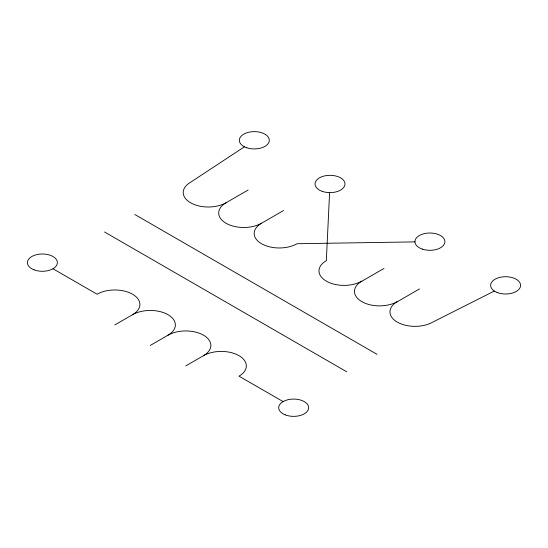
<?xml version="1.0" encoding="UTF-8"?>
<svg xmlns="http://www.w3.org/2000/svg" width="548" height="548" viewBox="0 0 548 548"><rect width="100%" height="100%" fill="white"/><g stroke="black" fill="none" stroke-linecap="round" stroke-linejoin="round"><path stroke-width="0.82" d="M329.595 192.629L326.334 260.663A25.092 14.488 0 0 0 326.334 281.145A25.092 14.488 0 0 0 361.81 281.145A25.092 14.488 0 0 0 361.81 301.633A25.092 14.488 0 0 0 397.293 301.633A25.092 14.488 0 0 0 397.293 322.114A25.092 14.488 0 0 0 432.769 322.114L494.33 291.057M244.442 146.789L190.56 182.279A25.092 14.488 0 0 0 190.56 202.76A25.092 14.488 0 0 0 226.043 202.76L248.121 190.019M226.043 202.76A25.092 14.488 0 0 0 226.043 223.248A25.092 14.488 0 0 0 261.519 223.248L283.597 210.501M114.813 324.937L132.554 314.696A25.092 14.488 0 0 1 168.031 314.696A25.092 14.488 0 0 1 168.031 335.177L150.296 345.425M185.772 365.906L203.514 355.666A25.092 14.488 0 0 1 238.996 355.666A25.092 14.488 0 0 1 238.996 376.147L283.083 401.602M361.906 281.206L383.984 268.458M397.389 301.688L419.467 288.94M414.946 241.894L297.002 243.73A25.092 14.488 0 0 1 261.519 243.73A25.092 14.488 0 0 1 261.519 223.248M134.835 214.508L377.045 354.344M104.558 231.989L346.774 371.825M52.985 268.753L97.071 294.214A25.092 14.488 0 0 1 132.554 294.214A25.092 14.488 0 0 1 132.554 314.696M168.031 335.177A25.092 14.488 0 0 1 203.514 335.177A25.092 14.488 0 0 1 203.514 355.666M33.983 269.801A14.988 8.652 0 0 0 57.335 263.252A14.988 8.652 0 0 0 35.839 254.854A14.988 8.652 0 0 0 33.983 269.801M285.282 414.884A14.988 8.652 0 0 0 308.627 408.335A14.988 8.652 0 0 0 287.131 399.937A14.988 8.652 0 0 0 285.282 414.884M497.214 292.529A14.988 8.652 0 0 0 520.559 285.981A14.988 8.652 0 0 0 499.064 277.583A14.988 8.652 0 0 0 497.214 292.529M422.433 249.155A14.988 8.652 0 0 0 444.908 241.661A14.988 8.652 0 0 0 422.433 234.167A14.988 8.652 0 0 0 422.433 249.155M322.519 191.471A14.988 8.652 0 0 0 345 183.977A14.988 8.652 0 0 0 322.519 176.483A14.988 8.652 0 0 0 322.519 191.471M246.826 147.775A14.988 8.652 0 0 0 269.308 140.281A14.988 8.652 0 0 0 246.826 132.787A14.988 8.652 0 0 0 246.826 147.775"/></g></svg>
